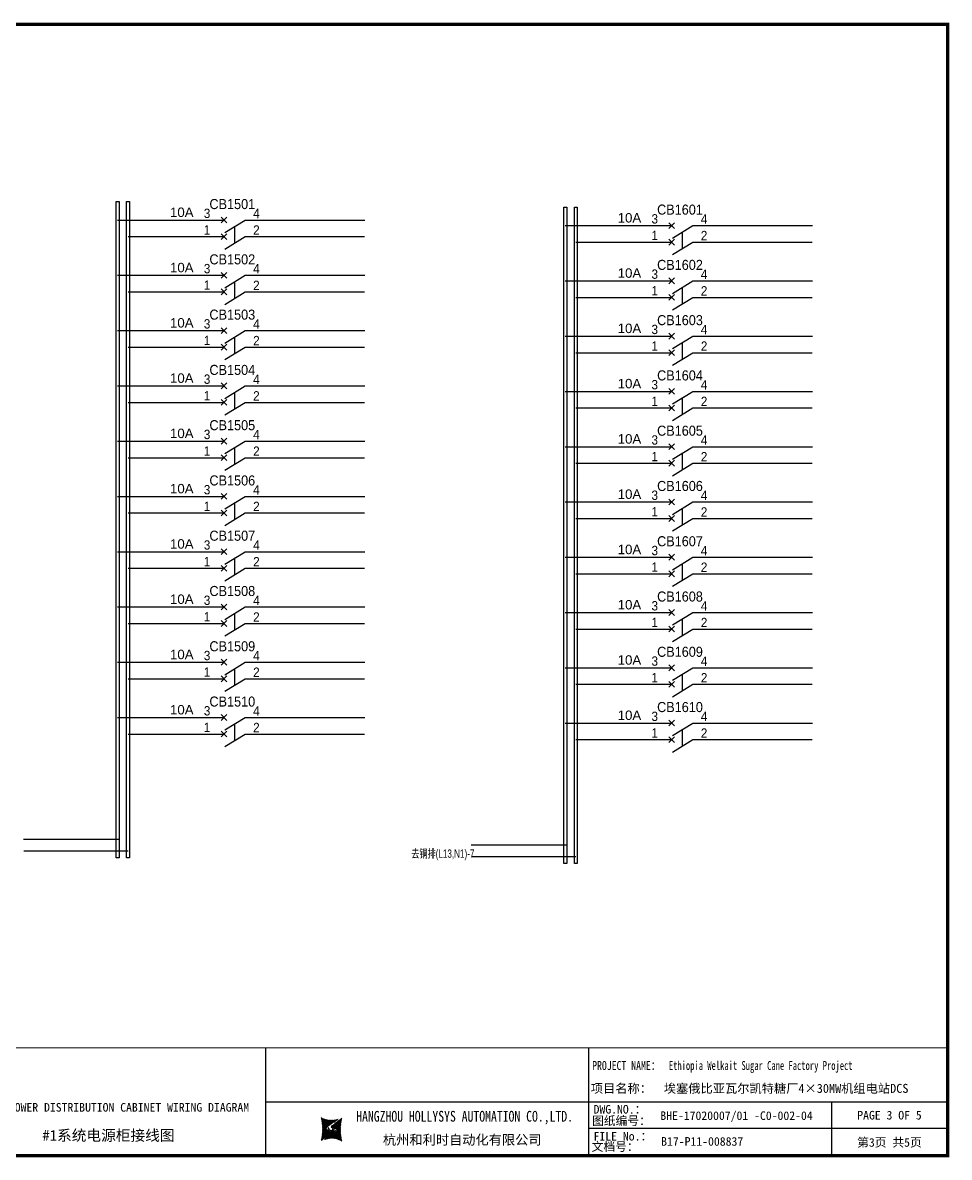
# Model space of a CAD drawing. Extents: x 81444 to 119867, y -54538 to -29386.
# Drawn here: x 103000 to 105582, y -41298 to -38137 of the extents above; entities that cross this region are included whole.
import ezdxf
from ezdxf.enums import TextEntityAlignment as Align
from ezdxf.lldxf.tags import DXFTag

# ---------------------------------------------------------------- set-up
doc = ezdxf.new("R2010")
doc.units = 0
doc.header["$LTSCALE"] = 100
doc.header["$MEASUREMENT"] = 0
for name, color, linetype in [('t', 1, 'Continuous'), ('标准图框及表格', 7, 'Continuous'), ('空气开关', 7, 'Continuous')]:
    doc.layers.add(name, color=color, linetype=linetype)
doc.styles.add('HZ', font='arial.ttf', dxfattribs={"width": 0.7})
doc.styles.get("Standard").update_dxf_attribs({"font": ''})
doc.styles.get('Standard').set_extended_font_data('SimSun')
tags = doc.linetypes.add('CENTER', pattern=[2, 1.25, -0.25, 0.25, -0.25]).pattern_tags.tags
tags[10:11] = [DXFTag(74, 4), DXFTag(75, 0), DXFTag(340, '0'), DXFTag(46, 1.0), DXFTag(50, 0.0), DXFTag(44, 0.0), DXFTag(45, 0.0)]
tags[8:9] = [DXFTag(74, 4), DXFTag(75, 0), DXFTag(340, '0'), DXFTag(46, 1.0), DXFTag(50, 0.0), DXFTag(44, 0.0), DXFTag(45, 0.0)]
tags[6:7] = [DXFTag(74, 4), DXFTag(75, 0), DXFTag(340, '0'), DXFTag(46, 1.0), DXFTag(50, 0.0), DXFTag(44, 0.0), DXFTag(45, 0.0)]
tags[4:5] = [DXFTag(74, 4), DXFTag(75, 0), DXFTag(340, '0'), DXFTag(46, 1.0), DXFTag(50, 0.0), DXFTag(44, 0.0), DXFTag(45, 0.0)]
pattern_1 = [(45, (0, 0), (-0.736262898216564, 0.7362628982165641), [])]

# ---------------------------------------------------------------- blocks, each defined once
blk = doc.blocks.new('图框')
at = {"layer": '标准图框及表格'}
h = blk.add_hatch(dxfattribs=at)
h.set_pattern_fill('ANSI31', color=5, scale=8.329863809039892, style=0)
h.set_pattern_definition(pattern_1)
edge = h.paths.add_edge_path()
edge.add_arc((2399.257256036391, -2998.153851416566), 55.18534773488954, 238.1092081981581, 291.6531626184834)
edge.add_line((2419.619937407027, -3049.445018414634), (2388.525499730735, -3070.242821799802))
edge.add_arc((2238.907377712399, -3078.328790578547), 135.3602868968974, 346.3915348661821, 374.2500326978034)
edge.add_line((2370.467593623529, -3110.177132109857), (2397.50623789792, -3087.85242802291))
edge.add_line((2391.339199201146, -3080.281448750429), (2396.143986595598, -3080.898839897796))
edge.add_spline(control_points=[(2397.470018868538, -3087.887634953957), (2398.35948137939, -3087.023080631327), (2399.970992452319, -3085.456697735681), (2399.869182150054, -3081.252294174519), (2397.426500162081, -3081.012803431273), (2396.121921064187, -3080.884897048199)], knot_values=[0, 0, 0, 0, 6.844331067525468, 12.40042740766005, 18.76924275352248, 18.76924275352248, 18.76924275352248, 18.76924275352248], weights=[1, 1, 1, 1, 1, 1], degree=3, periodic=0)
edge.add_spline(control_points=[(2388.515363058686, -3070.265433304907), (2387.789374929038, -3070.86905758363), (2386.478198365832, -3071.959237952229), (2385.544096281083, -3073.38263759949), (2385.127199159644, -3074.017912079413)], knot_values=[0, 0, 0, 0, 5.253673658024614, 9.488438564008057, 9.488438564008057, 9.488438564008057, 9.488438564008057], weights=[1, 1, 1, 1, 1], degree=3, periodic=0)
edge.add_spline(control_points=[(2386.272665588534, -3072.281716856574), (2385.721471206634, -3072.905523096015), (2384.632427465753, -3074.386714445929), (2384.912828655535, -3077.72895088909), (2387.858851342782, -3079.895552619193), (2390.185443934519, -3080.145534927004), (2391.314573401905, -3080.266855002868)], knot_values=[10.66597461496156, 10.66597461496156, 10.66597461496156, 10.66597461496156, 18.97770399508879, 28.89455822145742, 41.119553648298, 52.64692538081317, 52.64692538081317, 52.64692538081317, 52.64692538081317], weights=[1, 1, 1, 1, 1, 1, 1], degree=3, periodic=0)
h = blk.add_hatch(dxfattribs=at)
h.set_pattern_fill('ANSI31', color=3, scale=8.329863809039892, style=0)
h.set_pattern_definition(pattern_1)
edge = h.paths.add_edge_path()
edge.add_line((2402.469732125144, -3075.776359090531), (2407.706041465404, -3076.440586092609))
edge.add_spline(control_points=[(2401.044493204623, -3068.769946203269), (2400.155030693568, -3069.634500525768), (2398.543519620813, -3071.200883421574), (2398.645329922932, -3075.40528698259), (2401.088011911052, -3075.644777725895), (2402.392591008975, -3075.772684108895)], knot_values=[0, 0, 0, 0, 6.844331067526932, 12.40042740766158, 18.76924275352342, 18.76924275352342, 18.76924275352342, 18.76924275352342], weights=[1, 1, 1, 1, 1, 1], degree=3, periodic=0)
edge.add_line((2428.046918449632, -3046.480449047325), (2401.008274175249, -3068.805153134272))
edge.add_spline(control_points=[(2412.625169549749, -3083.918607966574), (2413.015644598316, -3083.422785431954), (2413.86377905187, -3082.052674005965), (2413.601683417044, -3078.928630268005), (2410.655660730175, -3076.762028538062), (2408.329068138031, -3076.512046230251), (2407.199938671052, -3076.390726154226)], knot_values=[12.65408913243743, 12.65408913243743, 12.65408913243743, 12.65408913243743, 18.97770399508879, 28.89455822145742, 41.119553648298, 52.64692538081317, 52.64692538081317, 52.64692538081317, 52.64692538081317], weights=[1, 1, 1, 1, 1, 1, 1], degree=3, periodic=0)
edge.add_line((2411.626283690712, -3084.975693399283), (2412.781242849298, -3083.732051979769))
edge.add_line((2410.021343801694, -3086.399138189481), (2411.626283690712, -3084.975693399414))
edge.add_line((2378.894574665755, -3107.212562742519), (2409.989012342048, -3086.414759357351))
edge.add_arc((2399.257256036391, -3158.503729740543), 55.18534773488965, 58.10920819815809, 111.6531626184834)
edge.add_arc((2559.607134360383, -3078.328790578547), 135.360286896897, 166.3915348661823, 194.2500326978024)
at = {"color": 7}
for p, q in [((2215.642035047145, -2851.581424744189), (2215.642035047145, -3151.581424744189)), ((3115.642035047145, -2851.581424744189), (3115.642035047145, -3151.581424744189)), ((2215.642035047145, -3001.581424744189), (3115.642035047145, -3001.581424744189)), ((3115.642035047145, -3001.581424744189), (4115.642035047145, -3001.581424744189)), ((3791.785572043125, -3001.581424744189), (3791.785572043125, -3151.581424744189)), ((4115.642035047145, -3076.581424744189), (3115.642035047145, -3076.581424744189))]:
    blk.add_line(p, q, dxfattribs=at)
at = {"color": 7, "const_width": 3}
blk.add_lwpolyline([(4115.642035047145, -2851.581424744189), (0, -2851.581424744189)], dxfattribs=at)
at = {"layer": 't', "color": 7, "const_width": 9.61519705431492}
blk.add_lwpolyline([(4115.642035047145, -3151.581424744189), (4115.642035047145, 0), (0, 0), (0, -3151.581424744189)], close=True, dxfattribs=at)
at = {"color": 7, "linetype": 'CENTER'}
for s, height, p in [('图纸编号：', 24, (3125.2212882557, -3066.664538382978)), ('杭州和利时自动化有限公司', 27, (2542.549152440595, -3121.114498389041)), ('文档号：', 24, (3124.032392707933, -3138.728717091954))]:
    blk.add_text(s, height=height, dxfattribs=at).set_placement(p)
at = {"color": 7, "flags": 8}
for tag, p, height in [('DWG.NAME:', (1381.636459220965, -2910.37952511241), 25), ('PROJECTNAME:', (3125.480185663539, -2912.807924402037), 24), ('PROJECTNAME：', (3339.10867075545, -2913.108539231762), 25), ('DWG.NO.:', (3128.186172261583, -3030.402470643486), 24), ('图纸编号', (3315.362718925957, -3052.404678158069), 24), ('FILENO.:', (3128.672545599984, -3106.104124450346), 24), ('文档号', (3317.726365529132, -3124.132485953713), 24)]:
    blk.add_attdef(tag, p, '', height=height, dxfattribs=at)
for tag, height, p in [('RENLIU', 24, (698.1883070825425, -2950.380597809435)), ('SHUFENWANG', 24, (885.7882910716289, -2950.380597809435)), ('FANGHOU', 24, (1069.730755450379, -2950.380597809435)), ('DANDANLI', 24, (1250.015700218792, -2950.380597809435)), ('A', 23, (59.89920926059131, -2974.881554149018)), ('设计时间', 23, (213.8658221408186, -2974.881554149018)), ('刘仁', 23, (698.1883070825425, -3002.188376027443)), ('王姝芬', 23, (885.7882910716289, -3002.188376027443)), ('侯方', 23, (1069.730755450379, -3002.188376027443)), ('李丹丹', 23, (1250.015700218792, -3002.188376027443)), ('#10STATIONONTROLCABINETCOVER', 30, (1777.900103825072, -3017.182374560078)), ('PAGEXOFX', 24, (3953.713803545135, -3039.081424744189)), ('REV.', 24, (59.38265968048654, -3063.048954873535)), ('DATE', 24, (208.907791745165, -3063.048954873535)), ('DESCRIPTION', 24, (451.7192896086781, -3063.048954873535)), ('PREPARED', 24, (698.1883070825425, -3063.048954873535)), ('CHECKED', 24, (885.7882910716144, -3063.048954873535)), ('SIGNED', 24, (1069.730755450364, -3063.048954873535)), ('APPROVED', 24, (1250.015700218792, -3063.048954873535)), ('图纸名称', 30, (1777.900103825072, -3094.695064044037)), ('第几页共几页', 24, (3953.713803545135, -3114.081424744189))]:
    blk.add_attdef(tag, text='', height=height, dxfattribs=at).set_placement(p, align=Align.MIDDLE)
for tag, p in [('图纸名称:', (1377.81237181677, -2965.923337057193)), ('项目名称：', (3121.562334825969, -2984.305160940257)), ('项目名称：', (3325.036680579346, -2984.305160940257))]:
    blk.add_attdef(tag, text='', height=25, dxfattribs=at).set_placement(p, align=Align.BOTTOM_LEFT)
at = {"color": 7, "width": 0.8, "flags": 8}
blk.add_attdef('HANGZHOUHOLLYSYSAUTOMATIONCO.,LTD.', text='', height=24, dxfattribs=at).set_placement((2770.082304289484, -3045.714803244191), align=Align.MIDDLE)
at = {"layer": '标准图框及表格', "color": 5, "style": 'HZ'}
for s, p in [('pgqh', (2373.884875617339, -3059.677228196226)), ('hollilas', (2374.051901626051, -3085.968484618272))]:
    blk.add_text(s, height=5.205656721233694, dxfattribs=at).set_placement(p)
at = {"layer": '标准图框及表格', "color": 3, "style": 'HZ'}
for s, height, p in [('auto', 8.676094535389492, (2400.907127263781, -3074.200036411981)), ('hollysys', 4.338047267694746, (2402.5381050141, -3099.731461394062))]:
    blk.add_text(s, height=height, dxfattribs=at).set_placement(p)
blk = doc.blocks.new('供电端子')
at = {"style": 'HZ', "width": 0.7}
blk.add_attdef('供电端子', (0, 0), '', height=17, dxfattribs=at)

msp = doc.modelspace()

# ---------------------------------------------------------------- linework, layer by layer
at = {"color": 43}
for p, q in [((103264.572874324, -38686.52384949286), (103561.2374879533, -38686.52384949286)), ((103619.7912192644, -38686.52384949286), (103953.4866814107, -38686.52384949286)), ((104511.7972864537, -38701.92017309848), (104808.4619000829, -38701.92017309848)), ((104867.0156313941, -38701.92017309848), (105200.7110935403, -38701.92017309848)), ((103264.572874324, -38840.52384949286), (103561.2374879533, -38840.52384949286)), ((103619.7912192644, -38840.52384949286), (103953.4866814107, -38840.52384949286)), ((104511.7972864537, -38855.92017309848), (104808.4619000829, -38855.92017309848)), ((104867.0156313941, -38855.92017309848), (105200.7110935403, -38855.92017309848)), ((103264.572874324, -38994.52384949286), (103561.2374879533, -38994.52384949286)), ((103619.7912192644, -38994.52384949286), (103953.4866814107, -38994.52384949286)), ((104511.7972864537, -39009.92017309848), (104808.4619000829, -39009.92017309848)), ((104867.0156313941, -39009.92017309848), (105200.7110935403, -39009.92017309848)), ((103264.572874324, -39148.52384949286), (103561.2374879533, -39148.52384949286)), ((103619.7912192644, -39148.52384949286), (103953.4866814107, -39148.52384949286)), ((104511.7972864537, -39163.92017309848), (104808.4619000829, -39163.92017309848)), ((104867.0156313941, -39163.92017309848), (105200.7110935403, -39163.92017309848)), ((103264.572874324, -39302.52384949286), (103561.2374879533, -39302.52384949286)), ((103619.7912192644, -39302.52384949286), (103953.4866814107, -39302.52384949286)), ((104511.7972864537, -39317.92017309848), (104808.4619000829, -39317.92017309848)), ((104867.0156313941, -39317.92017309848), (105200.7110935403, -39317.92017309848)), ((103264.572874324, -39456.52384949286), (103561.2374879533, -39456.52384949286)), ((103619.7912192644, -39456.52384949286), (103953.4866814107, -39456.52384949286)), ((104511.7972864537, -39471.92017309848), (104808.4619000829, -39471.92017309848)), ((104867.0156313941, -39471.92017309848), (105200.7110935403, -39471.92017309848)), ((103264.572874324, -39610.52384949286), (103561.2374879533, -39610.52384949286)), ((103619.7912192644, -39610.52384949286), (103953.4866814107, -39610.52384949286)), ((104511.7972864537, -39625.92017309848), (104808.4619000829, -39625.92017309848)), ((104867.0156313941, -39625.92017309848), (105200.7110935403, -39625.92017309848)), ((103264.572874324, -39764.52384949286), (103561.2374879533, -39764.52384949286)), ((103619.7912192644, -39764.52384949286), (103953.4866814107, -39764.52384949286)), ((104511.7972864537, -39779.92017309848), (104808.4619000829, -39779.92017309848)), ((104867.0156313941, -39779.92017309848), (105200.7110935403, -39779.92017309848)), ((103264.572874324, -39918.52384949286), (103561.2374879533, -39918.52384949286)), ((103619.7912192644, -39918.52384949286), (103953.4866814107, -39918.52384949286)), ((104511.7972864537, -39933.92017309848), (104808.4619000829, -39933.92017309848)), ((104867.0156313941, -39933.92017309848), (105200.7110935403, -39933.92017309848)), ((103264.572874324, -40072.52384949286), (103561.2374879533, -40072.52384949286)), ((103619.7912192644, -40072.52384949286), (103953.4866814107, -40072.52384949286)), ((104511.7972864537, -40087.92017309848), (104808.4619000829, -40087.92017309848)), ((104867.0156313941, -40087.92017309848), (105200.7110935403, -40087.92017309848)), ((103002.3796879164, -40411.50852132979), (103268.8883271004, -40411.50852132979)), ((104249.604100046, -40426.9048449354), (104516.11273923, -40426.9048449354))]:
    msp.add_line(p, q, dxfattribs=at)
at = {"color": 6}
for p, q in [((103569.3293668006, -38694.6157283402), (103553.1456091059, -38678.43197064553)), ((103553.1456091059, -38694.6157283402), (103569.3293668006, -38678.43197064553)), ((103563.3195443283, -38721.31183567049), (103619.7912192644, -38686.52384949286)), ((103553.1456091059, -38740.7273637717), (103569.3293668006, -38724.54360607703)), ((103569.3293668006, -38740.7273637717), (103553.1456091059, -38724.54360607703)), ((104816.5537789302, -38710.01205194581), (104800.3700212355, -38693.82829425114)), ((104800.3700212355, -38710.01205194581), (104816.5537789302, -38693.82829425114)), ((104810.5439564579, -38736.70815927611), (104867.0156313941, -38701.92017309848)), ((103563.3195443283, -38767.423471102), (103619.7912192644, -38732.63548492437)), ((104800.3700212355, -38756.12368737732), (104816.5537789302, -38739.93992968265)), ((104816.5537789302, -38756.12368737732), (104800.3700212355, -38739.93992968265)), ((104810.5439564579, -38782.81979470761), (104867.0156313941, -38748.03180852998)), ((103569.3293668006, -38848.6157283402), (103553.1456091059, -38832.43197064553)), ((103553.1456091059, -38848.6157283402), (103569.3293668006, -38832.43197064553)), ((103563.3195443283, -38875.31183567049), (103619.7912192644, -38840.52384949286)), ((104816.5537789302, -38864.01205194581), (104800.3700212355, -38847.82829425114)), ((104800.3700212355, -38864.01205194581), (104816.5537789302, -38847.82829425114)), ((103569.3293668006, -38894.7273637717), (103553.1456091059, -38878.54360607703)), ((103553.1456091059, -38894.7273637717), (103569.3293668006, -38878.54360607703)), ((104810.5439564579, -38890.70815927611), (104867.0156313941, -38855.92017309848)), ((103563.3195443283, -38921.423471102), (103619.7912192644, -38886.63548492437)), ((104816.5537789302, -38910.12368737732), (104800.3700212355, -38893.93992968265)), ((104800.3700212355, -38910.12368737732), (104816.5537789302, -38893.93992968265)), ((104810.5439564579, -38936.81979470761), (104867.0156313941, -38902.03180852998)), ((103553.1456091059, -39002.6157283402), (103569.3293668006, -38986.43197064553)), ((103569.3293668006, -39002.6157283402), (103553.1456091059, -38986.43197064553)), ((103563.3195443283, -39029.31183567049), (103619.7912192644, -38994.52384949286)), ((104800.3700212355, -39018.01205194581), (104816.5537789302, -39001.82829425114)), ((104816.5537789302, -39018.01205194581), (104800.3700212355, -39001.82829425114)), ((103553.1456091059, -39048.7273637717), (103569.3293668006, -39032.54360607703)), ((103569.3293668006, -39048.7273637717), (103553.1456091059, -39032.54360607703)), ((103563.3195443283, -39075.423471102), (103619.7912192644, -39040.63548492437)), ((104810.5439564579, -39044.70815927611), (104867.0156313941, -39009.92017309848)), ((104800.3700212355, -39064.12368737732), (104816.5537789302, -39047.93992968265)), ((104816.5537789302, -39064.12368737732), (104800.3700212355, -39047.93992968265)), ((104810.5439564579, -39090.81979470761), (104867.0156313941, -39056.03180852998)), ((103569.3293668006, -39156.6157283402), (103553.1456091059, -39140.43197064553)), ((103553.1456091059, -39156.6157283402), (103569.3293668006, -39140.43197064553)), ((103563.3195443283, -39183.31183567049), (103619.7912192644, -39148.52384949286)), ((104816.5537789302, -39172.01205194581), (104800.3700212355, -39155.82829425114)), ((104800.3700212355, -39172.01205194581), (104816.5537789302, -39155.82829425114)), ((104810.5439564579, -39198.70815927611), (104867.0156313941, -39163.92017309848)), ((103569.3293668006, -39202.7273637717), (103553.1456091059, -39186.54360607703)), ((103553.1456091059, -39202.7273637717), (103569.3293668006, -39186.54360607703)), ((103563.3195443283, -39229.423471102), (103619.7912192644, -39194.63548492437)), ((104816.5537789302, -39218.12368737732), (104800.3700212355, -39201.93992968265)), ((104800.3700212355, -39218.12368737732), (104816.5537789302, -39201.93992968265)), ((104810.5439564579, -39244.81979470761), (104867.0156313941, -39210.03180852998)), ((103553.1456091059, -39310.6157283402), (103569.3293668006, -39294.43197064553)), ((103569.3293668006, -39310.6157283402), (103553.1456091059, -39294.43197064553)), ((103563.3195443283, -39337.31183567049), (103619.7912192644, -39302.52384949286)), ((104800.3700212355, -39326.01205194581), (104816.5537789302, -39309.82829425114)), ((104816.5537789302, -39326.01205194581), (104800.3700212355, -39309.82829425114)), ((104810.5439564579, -39352.70815927611), (104867.0156313941, -39317.92017309848)), ((103553.1456091059, -39356.7273637717), (103569.3293668006, -39340.54360607703)), ((103569.3293668006, -39356.7273637717), (103553.1456091059, -39340.54360607703)), ((103563.3195443283, -39383.423471102), (103619.7912192644, -39348.63548492437)), ((104800.3700212355, -39372.12368737732), (104816.5537789302, -39355.93992968265)), ((104816.5537789302, -39372.12368737732), (104800.3700212355, -39355.93992968265)), ((104810.5439564579, -39398.81979470761), (104867.0156313941, -39364.03180852998)), ((103569.3293668006, -39464.6157283402), (103553.1456091059, -39448.43197064553)), ((103553.1456091059, -39464.6157283402), (103569.3293668006, -39448.43197064553)), ((103563.3195443283, -39491.31183567049), (103619.7912192644, -39456.52384949286)), ((104816.5537789302, -39480.01205194581), (104800.3700212355, -39463.82829425114)), ((104800.3700212355, -39480.01205194581), (104816.5537789302, -39463.82829425114)), ((104810.5439564579, -39506.70815927611), (104867.0156313941, -39471.92017309848)), ((103569.3293668006, -39510.7273637717), (103553.1456091059, -39494.54360607703)), ((103553.1456091059, -39510.7273637717), (103569.3293668006, -39494.54360607703)), ((103563.3195443283, -39537.423471102), (103619.7912192644, -39502.63548492437)), ((104816.5537789302, -39526.12368737732), (104800.3700212355, -39509.93992968265)), ((104800.3700212355, -39526.12368737732), (104816.5537789302, -39509.93992968265)), ((104810.5439564579, -39552.81979470761), (104867.0156313941, -39518.03180852998)), ((103569.3293668006, -39618.6157283402), (103553.1456091059, -39602.43197064553)), ((103553.1456091059, -39618.6157283402), (103569.3293668006, -39602.43197064553)), ((103563.3195443283, -39645.31183567049), (103619.7912192644, -39610.52384949286)), ((104816.5537789302, -39634.01205194581), (104800.3700212355, -39617.82829425114)), ((104800.3700212355, -39634.01205194581), (104816.5537789302, -39617.82829425114)), ((104810.5439564579, -39660.70815927611), (104867.0156313941, -39625.92017309848)), ((103569.3293668006, -39664.7273637717), (103553.1456091059, -39648.54360607703)), ((103553.1456091059, -39664.7273637717), (103569.3293668006, -39648.54360607703)), ((103563.3195443283, -39691.423471102), (103619.7912192644, -39656.63548492437)), ((104816.5537789302, -39680.12368737732), (104800.3700212355, -39663.93992968265)), ((104800.3700212355, -39680.12368737732), (104816.5537789302, -39663.93992968265)), ((104810.5439564579, -39706.81979470761), (104867.0156313941, -39672.03180852998)), ((103553.1456091059, -39772.6157283402), (103569.3293668006, -39756.43197064553)), ((103569.3293668006, -39772.6157283402), (103553.1456091059, -39756.43197064553)), ((103563.3195443283, -39799.31183567049), (103619.7912192644, -39764.52384949286)), ((104800.3700212355, -39788.01205194581), (104816.5537789302, -39771.82829425114)), ((104816.5537789302, -39788.01205194581), (104800.3700212355, -39771.82829425114)), ((104810.5439564579, -39814.70815927611), (104867.0156313941, -39779.92017309848)), ((103553.1456091059, -39818.7273637717), (103569.3293668006, -39802.54360607703)), ((103569.3293668006, -39818.7273637717), (103553.1456091059, -39802.54360607703)), ((103563.3195443283, -39845.423471102), (103619.7912192644, -39810.63548492437)), ((104800.3700212355, -39834.12368737732), (104816.5537789302, -39817.93992968265)), ((104816.5537789302, -39834.12368737732), (104800.3700212355, -39817.93992968265)), ((104810.5439564579, -39860.81979470761), (104867.0156313941, -39826.03180852998)), ((103569.3293668006, -39926.6157283402), (103553.1456091059, -39910.43197064553)), ((103553.1456091059, -39926.6157283402), (103569.3293668006, -39910.43197064553)), ((103563.3195443283, -39953.31183567049), (103619.7912192644, -39918.52384949286)), ((104816.5537789302, -39942.01205194581), (104800.3700212355, -39925.82829425114)), ((104800.3700212355, -39942.01205194581), (104816.5537789302, -39925.82829425114)), ((103569.3293668006, -39972.7273637717), (103553.1456091059, -39956.54360607703)), ((103553.1456091059, -39972.7273637717), (103569.3293668006, -39956.54360607703)), ((104810.5439564579, -39968.70815927611), (104867.0156313941, -39933.92017309848)), ((103563.3195443283, -39999.423471102), (103619.7912192644, -39964.63548492437)), ((104816.5537789302, -39988.12368737732), (104800.3700212355, -39971.93992968265)), ((104800.3700212355, -39988.12368737732), (104816.5537789302, -39971.93992968265)), ((104810.5439564579, -40014.81979470761), (104867.0156313941, -39980.03180852998)), ((103569.3293668006, -40080.6157283402), (103553.1456091059, -40064.43197064553)), ((103553.1456091059, -40080.6157283402), (103569.3293668006, -40064.43197064553)), ((103563.3195443283, -40107.31183567049), (103619.7912192644, -40072.52384949286)), ((104816.5537789302, -40096.01205194581), (104800.3700212355, -40079.82829425114)), ((104800.3700212355, -40096.01205194581), (104816.5537789302, -40079.82829425114)), ((103569.3293668006, -40126.7273637717), (103553.1456091059, -40110.54360607703)), ((103553.1456091059, -40126.7273637717), (103569.3293668006, -40110.54360607703)), ((104810.5439564579, -40122.70815927611), (104867.0156313941, -40087.92017309848)), ((103563.3195443283, -40153.423471102), (103619.7912192644, -40118.63548492437)), ((104816.5537789302, -40142.12368737732), (104800.3700212355, -40125.93992968265)), ((104800.3700212355, -40142.12368737732), (104816.5537789302, -40125.93992968265)), ((104810.5439564579, -40168.81979470761), (104867.0156313941, -40134.03180852998))]:
    msp.add_line(p, q, dxfattribs=at)
at = {"color": 5}
for p, q in [((103294.2728743241, -38732.63548492437), (103561.2374879533, -38732.63548492437)), ((103619.7912192644, -38732.63548492437), (103952.8970317455, -38732.63548492437)), ((104541.4972864537, -38748.03180852998), (104808.4619000829, -38748.03180852998)), ((104867.0156313941, -38748.03180852998), (105200.1214438751, -38748.03180852998)), ((103294.2728743241, -38886.63548492437), (103561.2374879533, -38886.63548492437)), ((103619.7912192644, -38886.63548492437), (103952.8970317455, -38886.63548492437)), ((104541.4972864537, -38902.03180852998), (104808.4619000829, -38902.03180852998)), ((104867.0156313941, -38902.03180852998), (105200.1214438751, -38902.03180852998)), ((103294.2728743241, -39040.63548492437), (103561.2374879533, -39040.63548492437)), ((103619.7912192644, -39040.63548492437), (103952.8970317455, -39040.63548492437)), ((104541.4972864537, -39056.03180852998), (104808.4619000829, -39056.03180852998)), ((104867.0156313941, -39056.03180852998), (105200.1214438751, -39056.03180852998)), ((103294.2728743241, -39194.63548492437), (103561.2374879533, -39194.63548492437)), ((103619.7912192644, -39194.63548492437), (103952.8970317455, -39194.63548492437)), ((104541.4972864537, -39210.03180852998), (104808.4619000829, -39210.03180852998)), ((104867.0156313941, -39210.03180852998), (105200.1214438751, -39210.03180852998)), ((103294.2728743241, -39348.63548492437), (103561.2374879533, -39348.63548492437)), ((103619.7912192644, -39348.63548492437), (103952.8970317455, -39348.63548492437)), ((104541.4972864537, -39364.03180852998), (104808.4619000829, -39364.03180852998)), ((104867.0156313941, -39364.03180852998), (105200.1214438751, -39364.03180852998)), ((103294.2728743241, -39502.63548492437), (103561.2374879533, -39502.63548492437)), ((103619.7912192644, -39502.63548492437), (103952.8970317455, -39502.63548492437)), ((104541.4972864537, -39518.03180852998), (104808.4619000829, -39518.03180852998)), ((104867.0156313941, -39518.03180852998), (105200.1214438751, -39518.03180852998)), ((103294.2728743241, -39656.63548492437), (103561.2374879533, -39656.63548492437)), ((103619.7912192644, -39656.63548492437), (103952.8970317455, -39656.63548492437)), ((104541.4972864537, -39672.03180852998), (104808.4619000829, -39672.03180852998)), ((104867.0156313941, -39672.03180852998), (105200.1214438751, -39672.03180852998)), ((103294.2728743241, -39810.63548492437), (103561.2374879533, -39810.63548492437)), ((103619.7912192644, -39810.63548492437), (103952.8970317455, -39810.63548492437)), ((104541.4972864537, -39826.03180852998), (104808.4619000829, -39826.03180852998)), ((104867.0156313941, -39826.03180852998), (105200.1214438751, -39826.03180852998)), ((103294.2728743241, -39964.63548492437), (103561.2374879533, -39964.63548492437)), ((103619.7912192644, -39964.63548492437), (103952.8970317455, -39964.63548492437)), ((104541.4972864537, -39980.03180852998), (104808.4619000829, -39980.03180852998)), ((104867.0156313941, -39980.03180852998), (105200.1214438751, -39980.03180852998)), ((103294.2728743241, -40118.63548492437), (103561.2374879533, -40118.63548492437)), ((103619.7912192644, -40118.63548492437), (103952.8970317455, -40118.63548492437)), ((104541.4972864537, -40134.03180852998), (104808.4619000829, -40134.03180852998)), ((104867.0156313941, -40134.03180852998), (105200.1214438751, -40134.03180852998)), ((103003.8432221582, -40443.94079439857), (103294.4411537407, -40443.94079439857)), ((104251.0676342878, -40459.33711800419), (104541.6655658704, -40459.33711800419))]:
    msp.add_line(p, q, dxfattribs=at)
at = {"color": 43}
for points in [[(103268.5601606477, -38634.82384949288), (103268.5601606477, -40463.65182692694), (103260.7228743241, -40463.65182692694), (103260.7228743241, -38634.82384949288)], [(104515.7845727773, -38650.2201730985), (104515.7845727773, -40479.04815053256), (104507.9472864537, -40479.04815053256), (104507.9472864537, -38650.2201730985)]]:
    msp.add_lwpolyline(points, close=True, dxfattribs=at)
at = {"color": 5}
for points in [[(103297.7101606477, -38634.82384949288), (103297.7101606477, -40463.65182692694), (103289.872874324, -40463.65182692694), (103289.872874324, -38634.82384949288)], [(104544.9345727773, -38650.2201730985), (104544.9345727773, -40479.04815053256), (104537.0972864536, -40479.04815053256), (104537.0972864536, -38650.2201730985)]]:
    msp.add_lwpolyline(points, close=True, dxfattribs=at)
at = {"layer": '空气开关', "color": 6}
for p, q in [((103591.5553817964, -38750.02947801317), (103591.5553817964, -38703.91784258169)), ((104838.779793926, -38765.42580161878), (104838.779793926, -38719.31416618731)), ((103591.5553817964, -38904.02947801317), (103591.5553817964, -38857.91784258169)), ((104838.779793926, -38919.42580161878), (104838.779793926, -38873.31416618731)), ((103591.5553817964, -39058.02947801317), (103591.5553817964, -39011.91784258169)), ((104838.779793926, -39073.42580161878), (104838.779793926, -39027.31416618731)), ((103591.5553817964, -39212.02947801317), (103591.5553817964, -39165.91784258169)), ((104838.779793926, -39227.42580161878), (104838.779793926, -39181.31416618731)), ((103591.5553817964, -39366.02947801317), (103591.5553817964, -39319.91784258169)), ((104838.779793926, -39381.42580161878), (104838.779793926, -39335.31416618731)), ((103591.5553817964, -39520.02947801317), (103591.5553817964, -39473.91784258169)), ((104838.779793926, -39535.42580161878), (104838.779793926, -39489.31416618731)), ((103591.5553817964, -39674.02947801317), (103591.5553817964, -39627.91784258169)), ((104838.779793926, -39689.42580161878), (104838.779793926, -39643.31416618731)), ((103591.5553817964, -39828.02947801317), (103591.5553817964, -39781.91784258169)), ((104838.779793926, -39843.42580161878), (104838.779793926, -39797.31416618731)), ((103591.5553817964, -39982.02947801317), (103591.5553817964, -39935.91784258169)), ((104838.779793926, -39997.42580161878), (104838.779793926, -39951.31416618731)), ((103591.5553817964, -40136.02947801317), (103591.5553817964, -40089.91784258169)), ((104838.779793926, -40151.42580161878), (104838.779793926, -40105.31416618731))]:
    msp.add_line(p, q, dxfattribs=at)

# ---------------------------------------------------------------- block references
at = {"color": 1}
ref = msp.add_blockref('图框', (101461.3288345703, -38141.47210821904), dxfattribs=at)
ref.add_attrib('第几页共几页', '第3页 共5页', dxfattribs={"color": 7, "height": 24, "flags": 8}).set_placement((105415.0426381154, -41255.55353296323), align=Align.MIDDLE)
ref.add_attrib('图纸编号', 'BHE-17020007/01 -C0-002-04', (104776.6915534962, -41193.87678637711), dxfattribs={"color": 7, "height": 24, "flags": 8})
ref.add_attrib('文档号', 'B17-P11-008837', (104779.0552000994, -41265.60459417275), dxfattribs={"color": 7, "height": 24, "flags": 8})
ref.add_attrib('图纸名称', '#1系统电源柜接线图', dxfattribs={"color": 7, "height": 30, "flags": 8}).set_placement((103239.2289383953, -41236.16717226308), align=Align.MIDDLE)
ref.add_attrib('#10STATIONONTROLCABINETCOVER', '#2 DCS POWER DISTRIBUTION CABINET WIRING DIAGRAM', dxfattribs={"color": 7, "height": 24, "flags": 8}).set_placement((103239.2289383953, -41158.65448277911), align=Align.MIDDLE)
ref.add_attrib('HANGZHOUHOLLYSYSAUTOMATIONCO.,LTD', 'HANGZHOU HOLLYSYS AUTOMATION CO.,LTD.', dxfattribs={"color": 7, "height": 30, "width": 0.8, "flags": 8}).set_placement((104231.4111388597, -41187.18691146323), align=Align.MIDDLE)
ref.add_attrib('PROJECTNAME：', 'PROJECT NAME：', (104586.7152568004, -41054.5806474508), dxfattribs={"color": 7, "height": 25, "width": 0.8, "flags": 8})
ref.add_attrib('项目名称：', '项目名称：', dxfattribs={"color": 7, "height": 25, "flags": 8}).set_placement((104582.8911693962, -41125.7772691593), align=Align.BOTTOM_LEFT)
ref.add_attrib('PROJECTNAME：', 'Ethiopia Welkait Sugar Cane Factory Project', (104800.4375053257, -41054.5806474508), dxfattribs={"color": 7, "height": 25, "width": 0.7, "flags": 8})
ref.add_attrib('项目名称：', '埃塞俄比亚瓦尔凯特糖厂4×30MW机组电站DCS', dxfattribs={"color": 7, "height": 25, "flags": 8}).set_placement((104786.3655151496, -41125.7772691593), align=Align.BOTTOM_LEFT)
ref.add_attrib('PAGEXOFX', 'PAGE 3 OF 5', dxfattribs={"color": 7, "height": 24, "flags": 8}).set_placement((105415.0426381154, -41180.55353296323), align=Align.MIDDLE)
ref.add_attrib('DWG.NO.：', 'DWG.NO.：', (104590.7038831903, -41176.06065451856), dxfattribs={"color": 7, "height": 24, "flags": 8})
ref.add_attrib('FILENO.：', 'FILE No.：', (104590.7038831903, -41251.06065451856), dxfattribs={"color": 7, "height": 24, "flags": 8})
ref = msp.add_blockref('供电端子', (103584.2254331763, -38656.05569292203), dxfattribs=dict(xscale=0.9349999999976717, yscale=0.9349999999976717))
ref.add_attrib('供电端子', 'CB1501', dxfattribs={"height": 28.05, "style": 'HZ', "width": 0.9}).set_placement((103584.2254331763, -38656.05569292203), align=Align.CENTER)
ref = msp.add_blockref('供电端子', (103443.4254331763, -38678.05569292203), dxfattribs=dict(xscale=0.9349999999976717, yscale=0.9349999999976717))
ref.add_attrib('供电端子', '10A', dxfattribs={"height": 26.4, "style": 'HZ'}).set_placement((103443.4254331763, -38678.05569292203), align=Align.CENTER)
ref = msp.add_blockref('供电端子', (104831.4498453059, -38671.45201652765), dxfattribs=dict(xscale=0.9349999999976717, yscale=0.9349999999976717))
ref.add_attrib('供电端子', 'CB1601', dxfattribs={"height": 28.05, "style": 'HZ', "width": 0.9}).set_placement((104831.4498453059, -38671.45201652765), align=Align.CENTER)
ref = msp.add_blockref('供电端子', (104690.6498453059, -38693.45201652765), dxfattribs=dict(xscale=0.9349999999976717, yscale=0.9349999999976717))
ref.add_attrib('供电端子', '10A', dxfattribs={"height": 26.4, "style": 'HZ'}).set_placement((104690.6498453059, -38693.45201652765), align=Align.CENTER)
ref = msp.add_blockref('供电端子', (103584.2254331763, -38810.05569292203), dxfattribs=dict(xscale=0.9349999999976717, yscale=0.9349999999976717))
ref.add_attrib('供电端子', 'CB1502', dxfattribs={"height": 28.05, "style": 'HZ', "width": 0.9}).set_placement((103584.2254331763, -38810.05569292203), align=Align.CENTER)
ref = msp.add_blockref('供电端子', (103443.4254331763, -38832.05569292203), dxfattribs=dict(xscale=0.9349999999976717, yscale=0.9349999999976717))
ref.add_attrib('供电端子', '10A', dxfattribs={"height": 26.4, "style": 'HZ'}).set_placement((103443.4254331763, -38832.05569292203), align=Align.CENTER)
ref = msp.add_blockref('供电端子', (104831.4498453059, -38825.45201652765), dxfattribs=dict(xscale=0.9349999999976717, yscale=0.9349999999976717))
ref.add_attrib('供电端子', 'CB1602', dxfattribs={"height": 28.05, "style": 'HZ', "width": 0.9}).set_placement((104831.4498453059, -38825.45201652765), align=Align.CENTER)
ref = msp.add_blockref('供电端子', (104690.6498453059, -38847.45201652765), dxfattribs=dict(xscale=0.9349999999976717, yscale=0.9349999999976717))
ref.add_attrib('供电端子', '10A', dxfattribs={"height": 26.4, "style": 'HZ'}).set_placement((104690.6498453059, -38847.45201652765), align=Align.CENTER)
ref = msp.add_blockref('供电端子', (103584.2254331763, -38964.05569292203), dxfattribs=dict(xscale=0.9349999999976717, yscale=0.9349999999976717))
ref.add_attrib('供电端子', 'CB1503', dxfattribs={"height": 28.05, "style": 'HZ', "width": 0.9}).set_placement((103584.2254331763, -38964.05569292203), align=Align.CENTER)
ref = msp.add_blockref('供电端子', (103443.4254331763, -38986.05569292203), dxfattribs=dict(xscale=0.9349999999976717, yscale=0.9349999999976717))
ref.add_attrib('供电端子', '10A', dxfattribs={"height": 26.4, "style": 'HZ'}).set_placement((103443.4254331763, -38986.05569292203), align=Align.CENTER)
ref = msp.add_blockref('供电端子', (104690.6498453059, -39001.45201652765), dxfattribs=dict(xscale=0.9349999999976717, yscale=0.9349999999976717))
ref.add_attrib('供电端子', '10A', dxfattribs={"height": 26.4, "style": 'HZ'}).set_placement((104690.6498453059, -39001.45201652765), align=Align.CENTER)
ref = msp.add_blockref('供电端子', (104831.4498453059, -38979.45201652765), dxfattribs=dict(xscale=0.9349999999976717, yscale=0.9349999999976717))
ref.add_attrib('供电端子', 'CB1603', dxfattribs={"height": 28.05, "style": 'HZ', "width": 0.9}).set_placement((104831.4498453059, -38979.45201652765), align=Align.CENTER)
ref = msp.add_blockref('供电端子', (103584.2254331763, -39118.05569292203), dxfattribs=dict(xscale=0.9349999999976717, yscale=0.9349999999976717))
ref.add_attrib('供电端子', 'CB1504', dxfattribs={"height": 28.05, "style": 'HZ', "width": 0.9}).set_placement((103584.2254331763, -39118.05569292203), align=Align.CENTER)
ref = msp.add_blockref('供电端子', (103443.4254331763, -39140.05569292203), dxfattribs=dict(xscale=0.9349999999976717, yscale=0.9349999999976717))
ref.add_attrib('供电端子', '10A', dxfattribs={"height": 26.4, "style": 'HZ'}).set_placement((103443.4254331763, -39140.05569292203), align=Align.CENTER)
ref = msp.add_blockref('供电端子', (104690.6498453059, -39155.45201652765), dxfattribs=dict(xscale=0.9349999999976717, yscale=0.9349999999976717))
ref.add_attrib('供电端子', '10A', dxfattribs={"height": 26.4, "style": 'HZ'}).set_placement((104690.6498453059, -39155.45201652765), align=Align.CENTER)
ref = msp.add_blockref('供电端子', (104831.4498453059, -39133.45201652765), dxfattribs=dict(xscale=0.9349999999976717, yscale=0.9349999999976717))
ref.add_attrib('供电端子', 'CB1604', dxfattribs={"height": 28.05, "style": 'HZ', "width": 0.9}).set_placement((104831.4498453059, -39133.45201652765), align=Align.CENTER)
ref = msp.add_blockref('供电端子', (103584.2254331763, -39272.05569292203), dxfattribs=dict(xscale=0.9349999999976717, yscale=0.9349999999976717))
ref.add_attrib('供电端子', 'CB1505', dxfattribs={"height": 28.05, "style": 'HZ', "width": 0.9}).set_placement((103584.2254331763, -39272.05569292203), align=Align.CENTER)
ref = msp.add_blockref('供电端子', (104831.4498453059, -39287.45201652765), dxfattribs=dict(xscale=0.9349999999976717, yscale=0.9349999999976717))
ref.add_attrib('供电端子', 'CB1605', dxfattribs={"height": 28.05, "style": 'HZ', "width": 0.9}).set_placement((104831.4498453059, -39287.45201652765), align=Align.CENTER)
ref = msp.add_blockref('供电端子', (103443.4254331763, -39294.05569292203), dxfattribs=dict(xscale=0.9349999999976717, yscale=0.9349999999976717))
ref.add_attrib('供电端子', '10A', dxfattribs={"height": 26.4, "style": 'HZ'}).set_placement((103443.4254331763, -39294.05569292203), align=Align.CENTER)
ref = msp.add_blockref('供电端子', (104690.6498453059, -39309.45201652765), dxfattribs=dict(xscale=0.9349999999976717, yscale=0.9349999999976717))
ref.add_attrib('供电端子', '10A', dxfattribs={"height": 26.4, "style": 'HZ'}).set_placement((104690.6498453059, -39309.45201652765), align=Align.CENTER)
ref = msp.add_blockref('供电端子', (103584.2254331763, -39426.05569292203), dxfattribs=dict(xscale=0.9349999999976717, yscale=0.9349999999976717))
ref.add_attrib('供电端子', 'CB1506', dxfattribs={"height": 28.05, "style": 'HZ', "width": 0.9}).set_placement((103584.2254331763, -39426.05569292203), align=Align.CENTER)
ref = msp.add_blockref('供电端子', (104831.4498453059, -39441.45201652765), dxfattribs=dict(xscale=0.9349999999976717, yscale=0.9349999999976717))
ref.add_attrib('供电端子', 'CB1606', dxfattribs={"height": 28.05, "style": 'HZ', "width": 0.9}).set_placement((104831.4498453059, -39441.45201652765), align=Align.CENTER)
ref = msp.add_blockref('供电端子', (103443.4254331763, -39448.05569292203), dxfattribs=dict(xscale=0.9349999999976717, yscale=0.9349999999976717))
ref.add_attrib('供电端子', '10A', dxfattribs={"height": 26.4, "style": 'HZ'}).set_placement((103443.4254331763, -39448.05569292203), align=Align.CENTER)
ref = msp.add_blockref('供电端子', (104690.6498453059, -39463.45201652765), dxfattribs=dict(xscale=0.9349999999976717, yscale=0.9349999999976717))
ref.add_attrib('供电端子', '10A', dxfattribs={"height": 26.4, "style": 'HZ'}).set_placement((104690.6498453059, -39463.45201652765), align=Align.CENTER)
ref = msp.add_blockref('供电端子', (103443.4254331763, -39602.05569292203), dxfattribs=dict(xscale=0.9349999999976717, yscale=0.9349999999976717))
ref.add_attrib('供电端子', '10A', dxfattribs={"height": 26.4, "style": 'HZ'}).set_placement((103443.4254331763, -39602.05569292203), align=Align.CENTER)
ref = msp.add_blockref('供电端子', (103584.2254331763, -39580.05569292203), dxfattribs=dict(xscale=0.9349999999976717, yscale=0.9349999999976717))
ref.add_attrib('供电端子', 'CB1507', dxfattribs={"height": 28.05, "style": 'HZ', "width": 0.9}).set_placement((103584.2254331763, -39580.05569292203), align=Align.CENTER)
ref = msp.add_blockref('供电端子', (104831.4498453059, -39595.45201652765), dxfattribs=dict(xscale=0.9349999999976717, yscale=0.9349999999976717))
ref.add_attrib('供电端子', 'CB1607', dxfattribs={"height": 28.05, "style": 'HZ', "width": 0.9}).set_placement((104831.4498453059, -39595.45201652765), align=Align.CENTER)
ref = msp.add_blockref('供电端子', (104690.6498453059, -39617.45201652765), dxfattribs=dict(xscale=0.9349999999976717, yscale=0.9349999999976717))
ref.add_attrib('供电端子', '10A', dxfattribs={"height": 26.4, "style": 'HZ'}).set_placement((104690.6498453059, -39617.45201652765), align=Align.CENTER)
at = {"color": 3}
ref = msp.add_blockref('供电端子', (103443.4254331763, -39756.05569292203), dxfattribs=dict(at, xscale=0.9349999999976717, yscale=0.9349999999976717))
ref.add_attrib('供电端子', '10A', dxfattribs={"height": 26.4, "style": 'HZ'}).set_placement((103443.4254331763, -39756.05569292203), align=Align.CENTER)
ref = msp.add_blockref('供电端子', (103584.2254331763, -39734.05569292203), dxfattribs=dict(xscale=0.9349999999976717, yscale=0.9349999999976717))
ref.add_attrib('供电端子', 'CB1508', dxfattribs={"height": 28.05, "style": 'HZ', "width": 0.9}).set_placement((103584.2254331763, -39734.05569292203), align=Align.CENTER)
ref = msp.add_blockref('供电端子', (104831.4498453059, -39749.45201652765), dxfattribs=dict(xscale=0.9349999999976717, yscale=0.9349999999976717))
ref.add_attrib('供电端子', 'CB1608', dxfattribs={"height": 28.05, "style": 'HZ', "width": 0.9}).set_placement((104831.4498453059, -39749.45201652765), align=Align.CENTER)
ref = msp.add_blockref('供电端子', (104690.6498453059, -39771.45201652765), dxfattribs=dict(xscale=0.9349999999976717, yscale=0.9349999999976717))
ref.add_attrib('供电端子', '10A', dxfattribs={"height": 26.4, "style": 'HZ'}).set_placement((104690.6498453059, -39771.45201652765), align=Align.CENTER)
ref = msp.add_blockref('供电端子', (103584.2254331763, -39888.05569292203), dxfattribs=dict(xscale=0.9349999999976717, yscale=0.9349999999976717))
ref.add_attrib('供电端子', 'CB1509', dxfattribs={"height": 28.05, "style": 'HZ', "width": 0.9}).set_placement((103584.2254331763, -39888.05569292203), align=Align.CENTER)
ref = msp.add_blockref('供电端子', (103443.4254331763, -39910.05569292203), dxfattribs=dict(xscale=0.9349999999976717, yscale=0.9349999999976717))
ref.add_attrib('供电端子', '10A', dxfattribs={"height": 26.4, "style": 'HZ'}).set_placement((103443.4254331763, -39910.05569292203), align=Align.CENTER)
ref = msp.add_blockref('供电端子', (104831.4498453059, -39903.45201652765), dxfattribs=dict(xscale=0.9349999999976717, yscale=0.9349999999976717))
ref.add_attrib('供电端子', 'CB1609', dxfattribs={"height": 28.05, "style": 'HZ', "width": 0.9}).set_placement((104831.4498453059, -39903.45201652765), align=Align.CENTER)
ref = msp.add_blockref('供电端子', (104690.6498453059, -39925.45201652765), dxfattribs=dict(xscale=0.9349999999976717, yscale=0.9349999999976717))
ref.add_attrib('供电端子', '10A', dxfattribs={"height": 26.4, "style": 'HZ'}).set_placement((104690.6498453059, -39925.45201652765), align=Align.CENTER)
ref = msp.add_blockref('供电端子', (103584.2254331763, -40042.05569292203), dxfattribs=dict(xscale=0.9349999999976717, yscale=0.9349999999976717))
ref.add_attrib('供电端子', 'CB1510', dxfattribs={"height": 28.05, "style": 'HZ', "width": 0.9}).set_placement((103584.2254331763, -40042.05569292203), align=Align.CENTER)
ref = msp.add_blockref('供电端子', (103443.4254331763, -40064.05569292203), dxfattribs=dict(xscale=0.9349999999976717, yscale=0.9349999999976717))
ref.add_attrib('供电端子', '10A', dxfattribs={"height": 26.4, "style": 'HZ'}).set_placement((103443.4254331763, -40064.05569292203), align=Align.CENTER)
ref = msp.add_blockref('供电端子', (104831.4498453059, -40057.45201652765), dxfattribs=dict(xscale=0.9349999999976717, yscale=0.9349999999976717))
ref.add_attrib('供电端子', 'CB1610', dxfattribs={"height": 28.05, "style": 'HZ', "width": 0.9}).set_placement((104831.4498453059, -40057.45201652765), align=Align.CENTER)
ref = msp.add_blockref('供电端子', (104690.6498453059, -40079.45201652765), dxfattribs=dict(xscale=0.9349999999976717, yscale=0.9349999999976717))
ref.add_attrib('供电端子', '10A', dxfattribs={"height": 26.4, "style": 'HZ'}).set_placement((104690.6498453059, -40079.45201652765), align=Align.CENTER)

# ---------------------------------------------------------------- texts
at = {"style": 'HZ', "width": 0.7}
msp.add_text('去铜排(L13,N1)-7', height=23.1, dxfattribs=at).set_placement((104082.8108797732, -40463.2640368431))
at = {"layer": '空气开关', "style": 'HZ', "width": 0.9}
for s, p in [('3', (103504.8277197753, -38680.82888717065)), ('4', (103642.2402193577, -38681.28705160358)), ('3', (104752.0521319049, -38696.22521077626)), ('4', (104889.4646314873, -38696.68337520919)), ('1', (103504.8277197753, -38726.94052260215)), ('2', (103642.2402193577, -38727.39868703508)), ('1', (104752.0521319049, -38742.33684620776)), ('2', (104889.4646314873, -38742.79501064069)), ('3', (103504.8277197753, -38834.82888717065)), ('4', (103642.2402193577, -38835.28705160358)), ('3', (104752.0521319049, -38850.22521077626)), ('4', (104889.4646314873, -38850.68337520919)), ('1', (103504.8277197753, -38880.94052260215)), ('2', (103642.2402193577, -38881.39868703508)), ('1', (104752.0521319049, -38896.33684620776)), ('2', (104889.4646314873, -38896.79501064069)), ('3', (103504.8277197753, -38988.82888717065)), ('4', (103642.2402193577, -38989.28705160358)), ('1', (103504.8277197753, -39034.94052260215)), ('2', (103642.2402193577, -39035.39868703508)), ('3', (104752.0521319049, -39004.22521077626)), ('4', (104889.4646314873, -39004.68337520919)), ('1', (104752.0521319049, -39050.33684620776)), ('2', (104889.4646314873, -39050.79501064069)), ('3', (103504.8277197753, -39142.82888717065)), ('4', (103642.2402193577, -39143.28705160358)), ('3', (104752.0521319049, -39158.22521077626)), ('4', (104889.4646314873, -39158.68337520919)), ('1', (103504.8277197753, -39188.94052260215)), ('2', (103642.2402193577, -39189.39868703508)), ('1', (104752.0521319049, -39204.33684620776)), ('2', (104889.4646314873, -39204.79501064069)), ('3', (103504.8277197753, -39296.82888717065)), ('4', (103642.2402193577, -39297.28705160358)), ('3', (104752.0521319049, -39312.22521077626)), ('4', (104889.4646314873, -39312.68337520919)), ('1', (103504.8277197753, -39342.94052260215)), ('2', (103642.2402193577, -39343.39868703508)), ('1', (104752.0521319049, -39358.33684620776)), ('2', (104889.4646314873, -39358.79501064069)), ('3', (103504.8277197753, -39450.82888717065)), ('4', (103642.2402193577, -39451.28705160358)), ('3', (104752.0521319049, -39466.22521077626)), ('4', (104889.4646314873, -39466.68337520919)), ('1', (103504.8277197753, -39496.94052260215)), ('2', (103642.2402193577, -39497.39868703508)), ('1', (104752.0521319049, -39512.33684620776)), ('2', (104889.4646314873, -39512.79501064069)), ('3', (103504.8277197753, -39604.82888717068)), ('4', (103642.2402193577, -39605.28705160358)), ('3', (104752.0521319049, -39620.22521077629)), ('4', (104889.4646314873, -39620.68337520919)), ('1', (103504.8277197753, -39650.94052260215)), ('2', (103642.2402193577, -39651.39868703508)), ('1', (104752.0521319049, -39666.33684620776)), ('2', (104889.4646314873, -39666.79501064069)), ('3', (103504.8277197753, -39758.82888717068)), ('4', (103642.2402193577, -39759.28705160358)), ('3', (104752.0521319049, -39774.22521077629)), ('4', (104889.4646314873, -39774.68337520919)), ('1', (103504.8277197753, -39804.94052260215)), ('2', (103642.2402193577, -39805.39868703508)), ('1', (104752.0521319049, -39820.33684620776)), ('2', (104889.4646314873, -39820.79501064069)), ('3', (103504.8277197753, -39912.82888717068)), ('4', (103642.2402193577, -39913.28705160358)), ('3', (104752.0521319049, -39928.22521077629)), ('4', (104889.4646314873, -39928.68337520919)), ('1', (103504.8277197753, -39958.94052260215)), ('2', (103642.2402193577, -39959.39868703508)), ('1', (104752.0521319049, -39974.33684620776)), ('2', (104889.4646314873, -39974.79501064069)), ('3', (103504.8277197753, -40066.82888717068)), ('4', (103642.2402193577, -40067.28705160358)), ('3', (104752.0521319049, -40082.22521077629)), ('4', (104889.4646314873, -40082.68337520919)), ('1', (103504.8277197753, -40112.94052260215)), ('2', (103642.2402193577, -40113.39868703508)), ('1', (104752.0521319049, -40128.33684620776)), ('2', (104889.4646314873, -40128.79501064069))]:
    msp.add_text(s, height=26.00961058081033, dxfattribs=at).set_placement(p)

doc.saveas('drawing.dxf')
